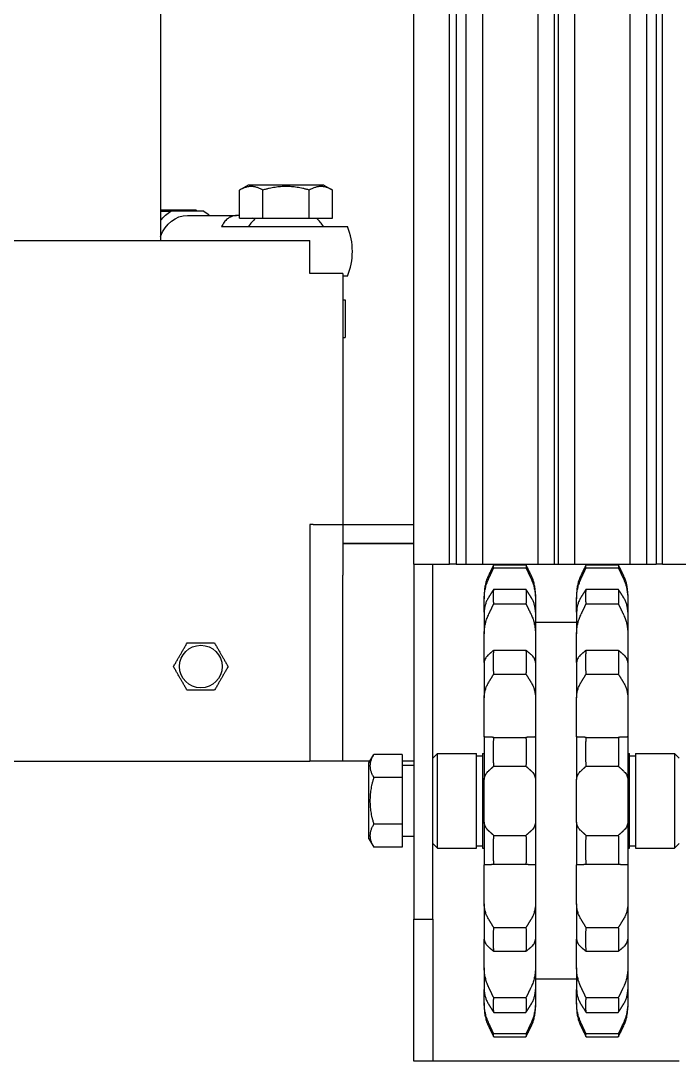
# Model space of a CAD drawing. Header units: millimetres. Extents: x -383313 to -161684, y -117025 to 99224.
# Drawn here: x -348702.1 to -348563.1, y -11273 to -11053.2 of the extents above; entities that cross this region are included whole.
import ezdxf

# ---------------------------------------------------------------- set-up
doc = ezdxf.new("R2010")
doc.units = ezdxf.units.MM
doc.header["$MEASUREMENT"] = 0
doc.layers.add('PV-55E8', color=7, linetype='Continuous')

# ---------------------------------------------------------------- blocks, each defined once
blk = doc.blocks.new('*U123')
at = {"layer": 'PV-55E8', "color": 3}
for p, q in [((-1264.5, -531.73), (-1264.5, 458.27)), ((-1257, -531.73), (-1257, 458.27)), ((-1255.55, 458.27), (-1255.55, -531.73)), ((-1253.54, 458.27), (-1253.54, -531.73)), ((-1250.04, 458.27), (-1250.04, -531.73)), ((-1238.36, 458.27), (-1238.36, -531.73)), ((-1234.86, 458.27), (-1234.86, -531.73)), ((-1234.08, 458.27), (-1234.08, -531.73)), ((-1230.58, 458.27), (-1230.58, -531.73)), ((-1218.9, 458.27), (-1218.9, -531.73)), ((-1215.4, 458.27), (-1215.4, -531.73)), ((-1213.39, 458.27), (-1213.39, -531.73)), ((-1212, -531.73), (-1212, 458.27)), ((-1318, 413.62), (-1318, -463.38)), ((-1299.5, -451.68), (-1301.31, -452.73)), ((-1283.5, -451.68), (-1299.5, -451.68)), ((-1283.5, -451.68), (-1281.69, -452.73)), ((-1301.31, -458.68), (-1301.31, -452.73)), ((-1296.41, -458.68), (-1296.41, -452.73)), ((-1286.59, -458.68), (-1286.59, -452.73)), ((-1281.69, -458.68), (-1281.69, -452.73)), ((-1318, -457.18), (-1315.82, -457.18)), ((-1308.86, -457.18), (-1315.82, -457.18)), ((-1312.34, -458.08), (-1301.93, -458.08)), ((-1301.31, -458.68), (-1296.41, -458.68)), ((-1296.41, -458.68), (-1286.59, -458.68)), ((-1286.59, -458.68), (-1281.69, -458.68)), ((-1304.44, -460.43), (-1278.52, -460.43)), ((-1477.5, -463.38), (-1286.5, -463.38)), ((-1286.5, -469.68), (-1286.5, -463.38)), ((-1286.5, -470.38), (-1286.5, -469.68)), ((-1285.8, -470.38), (-1286.5, -470.38)), ((-1279.5, -470.38), (-1285.8, -470.38)), ((-1279.5, -470.38), (-1279.5, -523.38)), ((-1278.52, -470.93), (-1279.5, -470.93)), ((-1279.5, -475.88), (-1279, -475.88)), ((-1279, -475.88), (-1279, -483.88)), ((-1279.5, -483.88), (-1279, -483.88)), ((-1286.5, -523.38), (-1286.5, -573.38)), ((-1285.8, -523.38), (-1286.5, -523.38)), ((-1285.8, -523.38), (-1279.5, -523.38)), ((-1279.5, -523.38), (-1264.5, -523.38)), ((-1279.5, -523.38), (-1279.5, -534.08)), ((-1264.5, -527.38), (-1279.5, -527.38)), ((-1279.5, -527.38), (-1264.5, -527.38)), ((-1264.5, -531.73), (-1257, -531.73)), ((-1264.5, -531.73), (-1264.5, -606.73)), ((-1260.5, -606.73), (-1260.5, -531.73)), ((-1255.55, -531.73), (-1257, -531.73)), ((-1255.55, -531.73), (-1253.54, -531.73)), ((-1253.54, -531.73), (-1250.04, -531.73)), ((-1250.04, -531.73), (-1238.36, -531.73)), ((-1238.36, -531.73), (-1234.86, -531.73)), ((-1234.86, -531.73), (-1234.08, -531.73)), ((-1234.08, -531.73), (-1230.58, -531.73)), ((-1230.58, -531.73), (-1218.9, -531.73)), ((-1218.9, -531.73), (-1215.4, -531.73)), ((-1215.4, -531.73), (-1213.39, -531.73)), ((-1212, -531.73), (-1213.39, -531.73)), ((-1212, -531.73), (-1204.5, -531.73)), ((-1247.65, -531.88), (-1240.85, -531.88)), ((-1247.65, -532.53), (-1240.85, -532.53)), ((-1228.15, -531.88), (-1221.35, -531.88)), ((-1228.15, -532.53), (-1221.35, -532.53)), ((-1279.5, -573.38), (-1279.5, -534.08)), ((-1249.65, -538.12), (-1249.65, -539.08)), ((-1247.65, -537.04), (-1240.85, -537.04)), ((-1238.85, -538.12), (-1238.85, -539.08)), ((-1230.15, -538.12), (-1230.15, -539.08)), ((-1228.15, -537.04), (-1221.35, -537.04)), ((-1219.35, -538.12), (-1219.35, -539.08)), ((-1249.65, -541), (-1249.65, -539.08)), ((-1247.65, -540.15), (-1240.85, -540.15)), ((-1238.85, -539.08), (-1238.85, -541)), ((-1230.15, -541), (-1230.15, -539.08)), ((-1228.15, -540.15), (-1221.35, -540.15)), ((-1219.35, -539.08), (-1219.35, -541)), ((-1249.65, -541.87), (-1249.65, -541)), ((-1249.65, -541.87), (-1249.65, -546.47)), ((-1238.85, -541), (-1238.85, -541.87)), ((-1238.85, -541.87), (-1238.85, -546.47)), ((-1230.15, -541.87), (-1230.15, -541)), ((-1230.15, -541.87), (-1230.15, -546.47)), ((-1219.35, -541), (-1219.35, -541.87)), ((-1219.35, -541.87), (-1219.35, -546.47)), ((-1230.15, -544.09), (-1238.85, -544.09)), ((-1249.65, -548.32), (-1249.65, -546.47)), ((-1238.85, -546.47), (-1238.85, -548.32)), ((-1230.15, -548.32), (-1230.15, -546.47)), ((-1219.35, -546.47), (-1219.35, -548.32)), ((-1249.65, -552.52), (-1249.65, -548.32)), ((-1238.85, -548.32), (-1238.85, -552.52)), ((-1230.15, -552.52), (-1230.15, -548.32)), ((-1219.35, -548.32), (-1219.35, -552.52)), ((-1247.65, -549.94), (-1240.85, -549.94)), ((-1228.15, -549.94), (-1221.35, -549.94)), ((-1249.65, -552.52), (-1249.65, -559.95)), ((-1238.85, -552.52), (-1238.85, -559.95)), ((-1230.15, -552.52), (-1230.15, -559.95)), ((-1219.35, -552.52), (-1219.35, -559.95)), ((-1247.65, -554.97), (-1240.85, -554.97)), ((-1228.15, -554.97), (-1221.35, -554.97)), ((-1249.65, -561.42), (-1249.65, -559.95)), ((-1238.85, -559.95), (-1238.85, -561.42)), ((-1230.15, -561.42), (-1230.15, -559.95)), ((-1219.35, -559.95), (-1219.35, -561.42)), ((-1249.65, -568.18), (-1249.65, -561.42)), ((-1238.85, -561.42), (-1238.85, -568.18)), ((-1230.15, -568.18), (-1230.15, -561.42)), ((-1219.35, -561.42), (-1219.35, -568.18)), ((-1249.65, -568.22), (-1249.65, -568.18)), ((-1249.65, -568.22), (-1249.65, -577.21)), ((-1247.65, -568.33), (-1240.85, -568.33)), ((-1238.85, -568.18), (-1238.85, -568.22)), ((-1238.85, -568.22), (-1238.85, -577.21)), ((-1230.15, -568.22), (-1230.15, -568.18)), ((-1230.15, -568.22), (-1230.15, -577.21)), ((-1228.15, -568.33), (-1221.35, -568.33)), ((-1219.35, -568.18), (-1219.35, -568.22)), ((-1219.35, -568.22), (-1219.35, -577.21)), ((-1477.5, -573.38), (-1286.5, -573.38)), ((-1279.5, -573.38), (-1286.5, -573.38)), ((-1273.8, -573.38), (-1279.5, -573.38)), ((-1274, -573.73), (-1272.95, -571.92)), ((-1267, -571.92), (-1272.95, -571.92)), ((-1267, -571.92), (-1267, -576.82)), ((-1264.5, -573.38), (-1267, -573.38)), ((-1260.5, -572.73), (-1259.5, -571.73)), ((-1259.5, -591.73), (-1259.5, -571.73)), ((-1259.5, -571.73), (-1251.3, -571.73)), ((-1251.3, -591.73), (-1251.3, -571.73)), ((-1251.3, -572.23), (-1250, -572.23)), ((-1250, -571.73), (-1250, -591.73)), ((-1250, -571.73), (-1249.65, -571.73)), ((-1219.35, -571.73), (-1219, -571.73)), ((-1219, -591.73), (-1219, -571.73)), ((-1219, -572.23), (-1217.7, -572.23)), ((-1217.7, -571.73), (-1217.7, -591.73)), ((-1217.7, -571.73), (-1209.5, -571.73)), ((-1209.5, -571.73), (-1209.5, -591.73)), ((-1208.5, -572.73), (-1209.5, -571.73)), ((-1274, -589.73), (-1274, -573.73)), ((-1267, -574.23), (-1264.5, -574.23)), ((-1247.65, -574.42), (-1240.85, -574.42)), ((-1228.15, -574.42), (-1221.35, -574.42)), ((-1267, -576.82), (-1272.95, -576.82)), ((-1267, -576.82), (-1267, -586.64)), ((-1249.65, -578.03), (-1249.65, -577.21)), ((-1238.85, -577.21), (-1238.85, -578.03)), ((-1230.15, -578.03), (-1230.15, -577.21)), ((-1219.35, -577.21), (-1219.35, -578.03)), ((-1249.65, -585.43), (-1249.65, -578.03)), ((-1238.85, -578.03), (-1238.85, -585.43)), ((-1230.15, -585.43), (-1230.15, -578.03)), ((-1219.35, -578.03), (-1219.35, -585.43)), ((-1267, -586.64), (-1272.95, -586.64)), ((-1267, -586.64), (-1267, -591.55)), ((-1249.65, -586.25), (-1249.65, -585.43)), ((-1249.65, -586.25), (-1249.65, -595.24)), ((-1238.85, -585.43), (-1238.85, -586.25)), ((-1238.85, -586.25), (-1238.85, -595.24)), ((-1230.15, -586.25), (-1230.15, -585.43)), ((-1230.15, -586.25), (-1230.15, -595.24)), ((-1219.35, -585.43), (-1219.35, -586.25)), ((-1219.35, -586.25), (-1219.35, -595.24)), ((-1274, -589.73), (-1272.95, -591.55)), ((-1267, -589.23), (-1264.5, -589.23)), ((-1260.5, -590.73), (-1259.5, -591.73)), ((-1247.65, -589.04), (-1240.85, -589.04)), ((-1228.15, -589.04), (-1221.35, -589.04)), ((-1208.5, -590.73), (-1209.5, -591.73)), ((-1267, -591.55), (-1272.95, -591.55)), ((-1259.5, -591.73), (-1251.3, -591.73)), ((-1251.3, -591.23), (-1250, -591.23)), ((-1250, -591.73), (-1249.65, -591.73)), ((-1219.35, -591.73), (-1219, -591.73)), ((-1219, -591.23), (-1217.7, -591.23)), ((-1217.7, -591.73), (-1209.5, -591.73)), ((-1249.65, -595.28), (-1249.65, -595.24)), ((-1249.65, -602.04), (-1249.65, -595.28)), ((-1247.65, -595.13), (-1240.85, -595.13)), ((-1238.85, -595.24), (-1238.85, -595.28)), ((-1238.85, -595.28), (-1238.85, -602.04)), ((-1230.15, -595.28), (-1230.15, -595.24)), ((-1230.15, -602.04), (-1230.15, -595.28)), ((-1228.15, -595.13), (-1221.35, -595.13)), ((-1219.35, -595.24), (-1219.35, -595.28)), ((-1219.35, -595.28), (-1219.35, -602.04)), ((-1249.65, -603.51), (-1249.65, -602.04)), ((-1238.85, -602.04), (-1238.85, -603.51)), ((-1230.15, -603.51), (-1230.15, -602.04)), ((-1219.35, -602.04), (-1219.35, -603.51)), ((-1249.65, -603.51), (-1249.65, -610.94)), ((-1238.85, -603.51), (-1238.85, -610.94)), ((-1230.15, -603.51), (-1230.15, -610.94)), ((-1219.35, -603.51), (-1219.35, -610.94)), ((-1264.5, -636.73), (-1264.5, -606.73)), ((-1264.5, -606.73), (-1260.5, -606.73)), ((-1260.5, -606.73), (-1260.5, -636.73)), ((-1247.65, -608.49), (-1240.85, -608.49)), ((-1228.15, -608.49), (-1221.35, -608.49)), ((-1249.65, -615.14), (-1249.65, -610.94)), ((-1238.85, -610.94), (-1238.85, -615.14)), ((-1230.15, -615.14), (-1230.15, -610.94)), ((-1219.35, -610.94), (-1219.35, -615.14)), ((-1249.65, -616.99), (-1249.65, -615.14)), ((-1247.65, -613.52), (-1240.85, -613.52)), ((-1238.85, -615.14), (-1238.85, -616.99)), ((-1230.15, -616.99), (-1230.15, -615.14)), ((-1228.15, -613.52), (-1221.35, -613.52)), ((-1219.35, -615.14), (-1219.35, -616.99)), ((-1249.65, -616.99), (-1249.65, -621.59)), ((-1238.85, -616.99), (-1238.85, -621.59)), ((-1230.15, -616.99), (-1230.15, -621.59)), ((-1219.35, -616.99), (-1219.35, -621.59)), ((-1230.15, -619.38), (-1238.85, -619.38)), ((-1249.65, -622.46), (-1249.65, -621.59)), ((-1238.85, -621.59), (-1238.85, -622.46)), ((-1230.15, -622.46), (-1230.15, -621.59)), ((-1219.35, -621.59), (-1219.35, -622.46)), ((-1249.65, -624.38), (-1249.65, -622.46)), ((-1247.65, -623.31), (-1240.85, -623.31)), ((-1238.85, -622.46), (-1238.85, -624.38)), ((-1230.15, -624.38), (-1230.15, -622.46)), ((-1228.15, -623.31), (-1221.35, -623.31)), ((-1219.35, -622.46), (-1219.35, -624.38)), ((-1249.65, -624.38), (-1249.65, -625.34)), ((-1238.85, -624.38), (-1238.85, -625.34)), ((-1230.15, -624.38), (-1230.15, -625.34)), ((-1219.35, -624.38), (-1219.35, -625.34)), ((-1247.65, -626.42), (-1240.85, -626.42)), ((-1228.15, -626.42), (-1221.35, -626.42)), ((-1240.85, -630.94), (-1247.65, -630.94)), ((-1247.65, -631.59), (-1240.85, -631.59)), ((-1221.35, -630.94), (-1228.15, -630.94)), ((-1228.15, -631.59), (-1221.35, -631.59)), ((-1260.5, -636.73), (-1264.5, -636.73)), ((-1256.5, -636.73), (-1260.5, -636.73)), ((-1212.5, -636.73), (-1256.5, -636.73)), ((-1208.5, -636.73), (-1212.5, -636.73))]:
    blk.add_line(p, q, dxfattribs=at)
blk.add_circle((-1309.5, -553.38), 4.5, dxfattribs=at)
for centre, radius, start, end in [((-1291.5, -465.68), 9.5, 132.5369, 146.4523), ((-1291.5, -465.68), 9.5, 33.5477, 47.4631), ((-1291.5, -465.68), 14, 337.9757, 22.0243), ((-1240.15, -538.12), 9.5, 179.3599, 180), ((-1248.35, -538.12), 9.5, 360, 0.6401), ((-1220.65, -538.12), 9.5, 179.3599, 180), ((-1228.85, -538.12), 9.5, 360, 0.6401), ((-1240.15, -625.34), 9.5, 180, 180.6401), ((-1248.35, -625.34), 9.5, 359.3599, 0), ((-1220.65, -625.34), 9.5, 180, 180.6401), ((-1228.85, -625.34), 9.5, 359.3599, 0)]:
    blk.add_arc(centre, radius, start, end, dxfattribs=at)
at = {"layer": 'PV-55E8', "color": 3, "extrusion": (0, 0, -1)}
for major_axis, start_param, end_param in [((0, 9.5), -0.814426, -0.462955), ((0, 7.6), -1.141274, 0), ((0, -9.5), -2.678638, -2.498092)]:
    blk.add_ellipse((-1312.34, -465.68), major_axis=major_axis, ratio=0.819152, start_param=start_param, end_param=end_param, dxfattribs=at)
at = {"layer": 'PV-55E8', "color": 3}
for points, weights in [([(-1296.41, -452.73), (-1298.86, -451.31), (-1301.31, -452.73)], [1.22364575665, 1.41294441399, 1.22364575665]), ([(-1286.59, -452.73), (-1291.5, -451.31), (-1296.41, -452.73)], [1.22364575665, 1.41294441399, 1.22364575665]), ([(-1281.69, -452.73), (-1284.14, -451.31), (-1286.59, -452.73)], [1.22364575665, 1.41294441399, 1.22364575665]), ([(-1247.65, -531.88), (-1248.18, -532.94), (-1248.68, -533.96)], [1, 1.00025461957, 1]), ([(-1248.68, -534.71), (-1248.18, -533.64), (-1247.65, -532.53)], [1, 1.00025461958, 1]), ([(-1247.65, -532.53), (-1247.74, -532.2), (-1247.65, -531.88)], [1, 1.00194841845, 1]), ([(-1240.85, -531.88), (-1240.76, -532.2), (-1240.85, -532.53)], [1, 1.00194841845, 1]), ([(-1239.82, -533.96), (-1240.32, -532.94), (-1240.85, -531.88)], [1, 1.00025461955, 1]), ([(-1240.85, -532.53), (-1240.32, -533.64), (-1239.82, -534.71)], [1, 1.00025461953, 1]), ([(-1228.15, -531.88), (-1228.68, -532.94), (-1229.18, -533.96)], [1, 1.00025461957, 1]), ([(-1229.18, -534.71), (-1228.68, -533.64), (-1228.15, -532.53)], [1, 1.00025461957, 1]), ([(-1228.15, -532.53), (-1228.24, -532.2), (-1228.15, -531.88)], [1, 1.00194841845, 1]), ([(-1221.35, -531.88), (-1221.26, -532.2), (-1221.35, -532.53)], [1, 1.00194841845, 1]), ([(-1220.32, -533.96), (-1220.82, -532.94), (-1221.35, -531.88)], [1, 1.00025461957, 1]), ([(-1221.35, -532.53), (-1220.82, -533.64), (-1220.32, -534.71)], [1, 1.00025461957, 1]), ([(-1247.65, -537.04), (-1248.18, -537.87), (-1248.68, -538.66)], [1, 1.00025461955, 1]), ([(-1247.65, -540.15), (-1247.74, -538.6), (-1247.65, -537.04)], [1, 1.00194841845, 1]), ([(-1239.82, -538.66), (-1240.32, -537.87), (-1240.85, -537.04)], [1, 1.00025461957, 1]), ([(-1240.85, -537.04), (-1240.76, -538.6), (-1240.85, -540.15)], [1, 1.00194841845, 1]), ([(-1228.15, -537.04), (-1228.68, -537.87), (-1229.18, -538.66)], [1, 1.00025461956, 1]), ([(-1228.15, -540.15), (-1228.24, -538.6), (-1228.15, -537.04)], [1, 1.00194841845, 1]), ([(-1221.35, -537.04), (-1221.26, -538.6), (-1221.35, -540.15)], [1, 1.00194841845, 1]), ([(-1220.32, -538.66), (-1220.82, -537.87), (-1221.35, -537.04)], [1, 1.00025461954, 1]), ([(-1248.68, -542.26), (-1248.18, -541.23), (-1247.65, -540.15)], [1, 1.00025461956, 1]), ([(-1240.85, -540.15), (-1240.32, -541.23), (-1239.82, -542.26)], [1, 1.00025461954, 1]), ([(-1229.18, -542.26), (-1228.68, -541.23), (-1228.15, -540.15)], [1, 1.00025461957, 1]), ([(-1221.35, -540.15), (-1220.82, -541.23), (-1220.32, -542.26)], [1, 1.00025461957, 1]), ([(-1315.27, -553.38), (-1313.83, -550.88), (-1312.39, -548.38)], [1.38309954712, 1.59706579169, 1.38309954712]), ([(-1312.39, -548.38), (-1309.5, -548.38), (-1306.61, -548.38)], [1.38309954712, 1.59706579169, 1.38309954712]), ([(-1306.61, -548.38), (-1305.17, -550.88), (-1303.73, -553.38)], [1.38309954712, 1.59706579169, 1.38309954712]), ([(-1247.65, -549.94), (-1248.18, -550.38), (-1248.68, -550.8)], [1, 1.00025461955, 1]), ([(-1247.65, -554.97), (-1247.74, -552.46), (-1247.65, -549.94)], [1, 1.00194841845, 1]), ([(-1239.82, -550.8), (-1240.32, -550.38), (-1240.85, -549.94)], [1, 1.00025461956, 1]), ([(-1240.85, -549.94), (-1240.76, -552.46), (-1240.85, -554.97)], [1, 1.00194841845, 1]), ([(-1228.15, -549.94), (-1228.68, -550.38), (-1229.18, -550.8)], [1, 1.00025461955, 1]), ([(-1228.15, -554.97), (-1228.24, -552.46), (-1228.15, -549.94)], [1, 1.00194841845, 1]), ([(-1221.35, -549.94), (-1221.26, -552.46), (-1221.35, -554.97)], [1, 1.00194841845, 1]), ([(-1220.32, -550.8), (-1220.82, -550.38), (-1221.35, -549.94)], [1, 1.00025461956, 1]), ([(-1312.39, -558.38), (-1313.83, -555.88), (-1315.27, -553.38)], [1.38309954712, 1.59706579169, 1.38309954712]), ([(-1303.73, -553.38), (-1305.17, -555.88), (-1306.61, -558.38)], [1.38309954712, 1.59706579169, 1.38309954712]), ([(-1248.68, -556.64), (-1248.18, -555.82), (-1247.65, -554.97)], [1, 1.00025461956, 1]), ([(-1240.85, -554.97), (-1240.32, -555.82), (-1239.82, -556.64)], [1, 1.00025461956, 1]), ([(-1229.18, -556.64), (-1228.68, -555.82), (-1228.15, -554.97)], [1, 1.00025461957, 1]), ([(-1221.35, -554.97), (-1220.82, -555.82), (-1220.32, -556.64)], [1, 1.00025461958, 1]), ([(-1306.61, -558.38), (-1309.5, -558.38), (-1312.39, -558.38)], [1.38309954712, 1.59706579169, 1.38309954712]), ([(-1247.65, -568.33), (-1248.18, -568.31), (-1248.68, -568.29)], [1, 1.00025461957, 1]), ([(-1247.65, -574.42), (-1247.74, -571.38), (-1247.65, -568.33)], [1, 1.00194841845, 1]), ([(-1239.82, -568.29), (-1240.32, -568.31), (-1240.85, -568.33)], [1, 1.00025461956, 1]), ([(-1240.85, -568.33), (-1240.76, -571.38), (-1240.85, -574.42)], [1, 1.00194841845, 1]), ([(-1228.15, -568.33), (-1228.68, -568.31), (-1229.18, -568.29)], [1, 1.00025461957, 1]), ([(-1228.15, -574.42), (-1228.24, -571.38), (-1228.15, -568.33)], [1, 1.00194841845, 1]), ([(-1220.32, -568.29), (-1220.82, -568.31), (-1221.35, -568.33)], [1, 1.00025461956, 1]), ([(-1221.35, -568.33), (-1221.26, -571.38), (-1221.35, -574.42)], [1, 1.00194841845, 1]), ([(-1272.95, -576.82), (-1274.37, -574.37), (-1272.95, -571.92)], [1.22364575665, 1.41294441399, 1.22364575665]), ([(-1248.68, -575.35), (-1248.18, -574.89), (-1247.65, -574.42)], [1, 1.00025461957, 1]), ([(-1240.85, -574.42), (-1240.32, -574.89), (-1239.82, -575.35)], [1, 1.00025461958, 1]), ([(-1229.18, -575.35), (-1228.68, -574.89), (-1228.15, -574.42)], [1, 1.00025461957, 1]), ([(-1221.35, -574.42), (-1220.82, -574.89), (-1220.32, -575.35)], [1, 1.00025461956, 1]), ([(-1272.95, -586.64), (-1274.37, -581.73), (-1272.95, -576.82)], [1.22364575665, 1.41294441399, 1.22364575665]), ([(-1272.95, -591.55), (-1274.37, -589.09), (-1272.95, -586.64)], [1.22364575665, 1.41294441399, 1.22364575665]), ([(-1247.65, -589.04), (-1248.18, -588.57), (-1248.68, -588.11)], [1, 1.00025461955, 1]), ([(-1239.82, -588.11), (-1240.32, -588.57), (-1240.85, -589.04)], [1, 1.00025461956, 1]), ([(-1228.15, -589.04), (-1228.68, -588.57), (-1229.18, -588.11)], [1, 1.00025461958, 1]), ([(-1220.32, -588.11), (-1220.82, -588.57), (-1221.35, -589.04)], [1, 1.00025461957, 1]), ([(-1247.65, -595.13), (-1247.74, -592.08), (-1247.65, -589.04)], [1, 1.00194841845, 1]), ([(-1240.85, -589.04), (-1240.76, -592.08), (-1240.85, -595.13)], [1, 1.00194841845, 1]), ([(-1228.15, -595.13), (-1228.24, -592.08), (-1228.15, -589.04)], [1, 1.00194841845, 1]), ([(-1221.35, -589.04), (-1221.26, -592.08), (-1221.35, -595.13)], [1, 1.00194841845, 1]), ([(-1248.68, -595.17), (-1248.18, -595.15), (-1247.65, -595.13)], [1, 1.00025461956, 1]), ([(-1240.85, -595.13), (-1240.32, -595.15), (-1239.82, -595.17)], [1, 1.00025461955, 1]), ([(-1229.18, -595.17), (-1228.68, -595.15), (-1228.15, -595.13)], [1, 1.00025461954, 1]), ([(-1221.35, -595.13), (-1220.82, -595.15), (-1220.32, -595.17)], [1, 1.00025461953, 1]), ([(-1247.65, -608.49), (-1248.18, -607.64), (-1248.68, -606.82)], [1, 1.00025461956, 1]), ([(-1247.65, -613.52), (-1247.74, -611), (-1247.65, -608.49)], [1, 1.00194841845, 1]), ([(-1239.82, -606.82), (-1240.32, -607.64), (-1240.85, -608.49)], [1, 1.00025461957, 1]), ([(-1240.85, -608.49), (-1240.76, -611), (-1240.85, -613.52)], [1, 1.00194841845, 1]), ([(-1228.15, -608.49), (-1228.68, -607.64), (-1229.18, -606.82)], [1, 1.00025461956, 1]), ([(-1228.15, -613.52), (-1228.24, -611), (-1228.15, -608.49)], [1, 1.00194841845, 1]), ([(-1220.32, -606.82), (-1220.82, -607.64), (-1221.35, -608.49)], [1, 1.00025461956, 1]), ([(-1221.35, -608.49), (-1221.26, -611), (-1221.35, -613.52)], [1, 1.00194841845, 1]), ([(-1248.68, -612.66), (-1248.18, -613.08), (-1247.65, -613.52)], [1, 1.00025461955, 1]), ([(-1240.85, -613.52), (-1240.32, -613.08), (-1239.82, -612.66)], [1, 1.00025461956, 1]), ([(-1229.18, -612.66), (-1228.68, -613.08), (-1228.15, -613.52)], [1, 1.00025461956, 1]), ([(-1221.35, -613.52), (-1220.82, -613.08), (-1220.32, -612.66)], [1, 1.00025461955, 1]), ([(-1247.65, -623.31), (-1248.18, -622.23), (-1248.68, -621.2)], [1, 1.00025461954, 1]), ([(-1239.82, -621.2), (-1240.32, -622.23), (-1240.85, -623.31)], [1, 1.00025461956, 1]), ([(-1228.15, -623.31), (-1228.68, -622.23), (-1229.18, -621.2)], [1, 1.00025461954, 1]), ([(-1220.32, -621.2), (-1220.82, -622.23), (-1221.35, -623.31)], [1, 1.00025461957, 1]), ([(-1247.65, -626.42), (-1247.74, -624.86), (-1247.65, -623.31)], [1, 1.00194841845, 1]), ([(-1240.85, -623.31), (-1240.76, -624.86), (-1240.85, -626.42)], [1, 1.00194841845, 1]), ([(-1228.15, -626.42), (-1228.24, -624.86), (-1228.15, -623.31)], [1, 1.00194841845, 1]), ([(-1221.35, -623.31), (-1221.26, -624.86), (-1221.35, -626.42)], [1, 1.00194841845, 1]), ([(-1248.68, -624.8), (-1248.18, -625.59), (-1247.65, -626.42)], [1, 1.00025461956, 1]), ([(-1240.85, -626.42), (-1240.32, -625.59), (-1239.82, -624.8)], [1, 1.00025461955, 1]), ([(-1229.18, -624.8), (-1228.68, -625.59), (-1228.15, -626.42)], [1, 1.00025461957, 1]), ([(-1221.35, -626.42), (-1220.82, -625.59), (-1220.32, -624.8)], [1, 1.00025461955, 1]), ([(-1247.65, -630.94), (-1248.18, -629.82), (-1248.68, -628.75)], [1, 1.00025461956, 1]), ([(-1248.68, -629.5), (-1248.18, -630.52), (-1247.65, -631.59)], [1, 1.00025461954, 1]), ([(-1239.82, -628.75), (-1240.32, -629.82), (-1240.85, -630.94)], [1, 1.00025461957, 1]), ([(-1240.85, -631.59), (-1240.32, -630.52), (-1239.82, -629.5)], [1, 1.00025461957, 1]), ([(-1228.15, -630.94), (-1228.68, -629.82), (-1229.18, -628.75)], [1, 1.00025461955, 1]), ([(-1229.18, -629.5), (-1228.68, -630.52), (-1228.15, -631.59)], [1, 1.00025461956, 1]), ([(-1220.32, -628.75), (-1220.82, -629.82), (-1221.35, -630.94)], [1, 1.00025461956, 1]), ([(-1221.35, -631.59), (-1220.82, -630.52), (-1220.32, -629.5)], [1, 1.00025461955, 1]), ([(-1247.65, -631.59), (-1247.74, -631.26), (-1247.65, -630.94)], [1, 1.00194841845, 1]), ([(-1240.85, -630.94), (-1240.76, -631.26), (-1240.85, -631.59)], [1, 1.00194841845, 1]), ([(-1228.15, -631.59), (-1228.24, -631.26), (-1228.15, -630.94)], [1, 1.00194841845, 1]), ([(-1221.35, -630.94), (-1221.26, -631.26), (-1221.35, -631.59)], [1, 1.00194841845, 1])]:
    blk.add_rational_spline(points, weights, degree=2, dxfattribs=at)
for points, knots in [([(-1318, -456.88), (-1317.44, -456.88), (-1316.88, -456.88), (-1315.63, -456.88), (-1314.94, -456.88), (-1312.93, -456.88), (-1311.67, -456.88), (-1310.46, -456.88)], [0.008804462, 0.008804462, 0.008804462, 0.008804462, 0.010711194, 0.010711194, 0.013181046, 0.013181046, 0.01812075, 0.01812075, 0.01812075, 0.01812075]), ([(-1301.31, -458.06), (-1301.36, -458.06), (-1301.4, -458.06), (-1301.69, -458.06), (-1301.93, -458.07), (-1302.38, -458.14), (-1302.59, -458.18), (-1302.99, -458.31), (-1303.18, -458.39), (-1303.53, -458.56), (-1303.69, -458.67), (-1304.13, -459), (-1304.38, -459.25), (-1304.8, -459.81), (-1304.97, -460.11), (-1305.12, -460.43)], [0.006940944, 0.006940944, 0.006940944, 0.006940944, 0.007099514, 0.007099514, 0.007986907, 0.007986907, 0.008874299, 0.008874299, 0.009761691, 0.009761691, 0.010649084, 0.010649084, 0.012423868, 0.012423868, 0.014198653, 0.014198653, 0.014198653, 0.014198653]), ([(-1298.1, -458.84), (-1298.14, -458.83), (-1298.19, -458.81), (-1298.33, -458.75), (-1298.42, -458.71), (-1298.52, -458.68)], [0.0034050674, 0.0034050674, 0.0034050674, 0.0034050674, 0.0035499449, 0.0035499449, 0.0038595357, 0.0038595357, 0.0038595357, 0.0038595357]), ([(-1305.12, -460.43), (-1305.05, -460.43), (-1305, -460.43), (-1304.93, -460.43), (-1304.91, -460.43), (-1304.9, -460.43)], [0.063788325, 0.063788325, 0.063788325, 0.063788325, 0.064729444, 0.064729444, 0.065670563, 0.065670563, 0.065670563, 0.065670563]), ([(-1304.9, -460.43), (-1304.87, -460.43), (-1304.8, -460.43), (-1304.64, -460.43), (-1304.54, -460.43), (-1304.44, -460.43)], [0.045413467, 0.045413467, 0.045413467, 0.045413467, 0.049378614, 0.049378614, 0.053343762, 0.053343762, 0.053343762, 0.053343762]), ([(-1248.68, -533.96), (-1248.76, -534.12), (-1248.83, -534.27), (-1249.02, -534.7), (-1249.13, -535), (-1249.32, -535.61), (-1249.4, -535.92), (-1249.53, -536.56), (-1249.57, -536.88), (-1249.63, -537.47), (-1249.65, -537.75), (-1249.65, -538.01)], [10.115097, 10.115097, 10.115097, 10.115097, 10.644502, 10.644502, 11.586026, 11.586026, 12.527551, 12.527551, 13.469075, 13.469075, 14.298941, 14.298941, 14.298941, 14.298941]), ([(-1238.85, -538.01), (-1238.85, -537.75), (-1238.87, -537.47), (-1238.93, -536.88), (-1238.97, -536.56), (-1239.1, -535.92), (-1239.18, -535.61), (-1239.37, -535), (-1239.48, -534.7), (-1239.67, -534.27), (-1239.74, -534.12), (-1239.82, -533.96)], [43.697229, 43.697229, 43.697229, 43.697229, 44.527095, 44.527095, 45.468619, 45.468619, 46.410144, 46.410144, 47.351668, 47.351668, 47.881074, 47.881074, 47.881074, 47.881074]), ([(-1229.18, -533.96), (-1229.26, -534.12), (-1229.33, -534.27), (-1229.52, -534.7), (-1229.63, -535), (-1229.82, -535.61), (-1229.9, -535.92), (-1230.03, -536.56), (-1230.07, -536.88), (-1230.13, -537.47), (-1230.15, -537.75), (-1230.15, -538.01)], [10.115097, 10.115097, 10.115097, 10.115097, 10.644502, 10.644502, 11.586026, 11.586026, 12.527551, 12.527551, 13.469075, 13.469075, 14.298941, 14.298941, 14.298941, 14.298941]), ([(-1219.35, -538.01), (-1219.35, -537.75), (-1219.37, -537.48), (-1219.42, -536.89), (-1219.47, -536.57), (-1219.6, -535.94), (-1219.68, -535.63), (-1219.86, -535.03), (-1219.97, -534.74), (-1220.16, -534.3), (-1220.23, -534.13), (-1220.32, -533.96)], [43.697221, 43.697221, 43.697221, 43.697221, 44.51633, 44.51633, 45.44709, 45.44709, 46.37785, 46.37785, 47.308609, 47.308609, 47.880995, 47.880995, 47.880995, 47.880995]), ([(-1249.65, -539.08), (-1249.65, -538.77), (-1249.64, -538.44), (-1249.57, -537.78), (-1249.53, -537.44), (-1249.4, -536.77), (-1249.32, -536.44), (-1249.13, -535.8), (-1249.02, -535.5), (-1248.83, -535.04), (-1248.76, -534.88), (-1248.68, -534.71)], [43.585605, 43.585605, 43.585605, 43.585605, 44.52713, 44.52713, 45.468654, 45.468654, 46.410179, 46.410179, 47.351703, 47.351703, 47.881108, 47.881108, 47.881108, 47.881108]), ([(-1239.82, -534.71), (-1239.74, -534.88), (-1239.67, -535.04), (-1239.48, -535.5), (-1239.37, -535.8), (-1239.18, -536.44), (-1239.1, -536.77), (-1238.97, -537.44), (-1238.93, -537.78), (-1238.86, -538.44), (-1238.85, -538.77), (-1238.85, -539.08)], [10.115097, 10.115097, 10.115097, 10.115097, 10.644502, 10.644502, 11.586026, 11.586026, 12.527551, 12.527551, 13.469075, 13.469075, 14.4106, 14.4106, 14.4106, 14.4106]), ([(-1230.15, -539.08), (-1230.15, -538.77), (-1230.14, -538.44), (-1230.07, -537.78), (-1230.03, -537.44), (-1229.9, -536.77), (-1229.82, -536.44), (-1229.63, -535.8), (-1229.52, -535.5), (-1229.33, -535.04), (-1229.26, -534.88), (-1229.18, -534.71)], [43.585571, 43.585571, 43.585571, 43.585571, 44.527095, 44.527095, 45.468619, 45.468619, 46.410144, 46.410144, 47.351668, 47.351668, 47.881074, 47.881074, 47.881074, 47.881074]), ([(-1220.32, -534.71), (-1220.23, -534.89), (-1220.16, -535.07), (-1219.97, -535.53), (-1219.86, -535.84), (-1219.68, -536.47), (-1219.6, -536.8), (-1219.47, -537.46), (-1219.42, -537.79), (-1219.36, -538.45), (-1219.35, -538.77), (-1219.35, -539.08)], [10.11521, 10.11521, 10.11521, 10.11521, 10.687596, 10.687596, 11.618355, 11.618355, 12.549115, 12.549115, 13.479875, 13.479875, 14.410634, 14.410634, 14.410634, 14.410634]), ([(-1248.68, -538.66), (-1248.76, -538.78), (-1248.83, -538.9), (-1249.02, -539.23), (-1249.13, -539.46), (-1249.32, -539.93), (-1249.4, -540.17), (-1249.53, -540.67), (-1249.57, -540.91), (-1249.64, -541.4), (-1249.65, -541.64), (-1249.65, -541.87)], [10.115097, 10.115097, 10.115097, 10.115097, 10.644502, 10.644502, 11.586026, 11.586026, 12.527551, 12.527551, 13.469075, 13.469075, 14.4106, 14.4106, 14.4106, 14.4106]), ([(-1238.85, -541.87), (-1238.85, -541.64), (-1238.86, -541.4), (-1238.93, -540.91), (-1238.97, -540.67), (-1239.1, -540.17), (-1239.18, -539.93), (-1239.37, -539.46), (-1239.48, -539.23), (-1239.67, -538.9), (-1239.74, -538.78), (-1239.82, -538.66)], [43.585571, 43.585571, 43.585571, 43.585571, 44.527095, 44.527095, 45.468619, 45.468619, 46.410144, 46.410144, 47.351668, 47.351668, 47.881074, 47.881074, 47.881074, 47.881074]), ([(-1229.18, -538.66), (-1229.26, -538.78), (-1229.33, -538.9), (-1229.52, -539.23), (-1229.63, -539.46), (-1229.82, -539.93), (-1229.9, -540.17), (-1230.03, -540.67), (-1230.07, -540.91), (-1230.14, -541.4), (-1230.15, -541.64), (-1230.15, -541.87)], [10.115097, 10.115097, 10.115097, 10.115097, 10.644502, 10.644502, 11.586026, 11.586026, 12.527551, 12.527551, 13.469075, 13.469075, 14.4106, 14.4106, 14.4106, 14.4106]), ([(-1219.35, -541.87), (-1219.35, -541.64), (-1219.36, -541.41), (-1219.42, -540.92), (-1219.47, -540.68), (-1219.6, -540.19), (-1219.68, -539.95), (-1219.86, -539.49), (-1219.97, -539.26), (-1220.16, -538.92), (-1220.23, -538.79), (-1220.32, -538.66)], [43.585571, 43.585571, 43.585571, 43.585571, 44.51633, 44.51633, 45.44709, 45.44709, 46.37785, 46.37785, 47.308609, 47.308609, 47.880995, 47.880995, 47.880995, 47.880995]), ([(-1249.65, -546.47), (-1249.65, -546.17), (-1249.64, -545.85), (-1249.57, -545.21), (-1249.53, -544.89), (-1249.4, -544.25), (-1249.32, -543.93), (-1249.13, -543.31), (-1249.02, -543.02), (-1248.83, -542.58), (-1248.76, -542.42), (-1248.68, -542.26)], [43.585605, 43.585605, 43.585605, 43.585605, 44.52713, 44.52713, 45.468654, 45.468654, 46.410179, 46.410179, 47.351703, 47.351703, 47.881108, 47.881108, 47.881108, 47.881108]), ([(-1239.82, -542.26), (-1239.74, -542.42), (-1239.67, -542.58), (-1239.48, -543.02), (-1239.37, -543.31), (-1239.18, -543.93), (-1239.1, -544.25), (-1238.97, -544.89), (-1238.93, -545.21), (-1238.86, -545.85), (-1238.85, -546.17), (-1238.85, -546.47)], [10.115097, 10.115097, 10.115097, 10.115097, 10.644502, 10.644502, 11.586026, 11.586026, 12.527551, 12.527551, 13.469075, 13.469075, 14.4106, 14.4106, 14.4106, 14.4106]), ([(-1230.15, -546.47), (-1230.15, -546.17), (-1230.14, -545.85), (-1230.07, -545.21), (-1230.03, -544.89), (-1229.9, -544.25), (-1229.82, -543.93), (-1229.63, -543.31), (-1229.52, -543.02), (-1229.33, -542.58), (-1229.26, -542.42), (-1229.18, -542.26)], [43.585571, 43.585571, 43.585571, 43.585571, 44.527095, 44.527095, 45.468619, 45.468619, 46.410144, 46.410144, 47.351668, 47.351668, 47.881074, 47.881074, 47.881074, 47.881074]), ([(-1220.32, -542.26), (-1220.23, -542.44), (-1220.16, -542.61), (-1219.97, -543.05), (-1219.86, -543.35), (-1219.68, -543.96), (-1219.6, -544.27), (-1219.47, -544.91), (-1219.42, -545.23), (-1219.36, -545.86), (-1219.35, -546.17), (-1219.35, -546.47)], [10.11521, 10.11521, 10.11521, 10.11521, 10.687596, 10.687596, 11.618355, 11.618355, 12.549115, 12.549115, 13.479875, 13.479875, 14.410634, 14.410634, 14.410634, 14.410634]), ([(-1248.68, -550.8), (-1248.76, -550.87), (-1248.83, -550.93), (-1249.02, -551.11), (-1249.13, -551.23), (-1249.32, -551.48), (-1249.4, -551.61), (-1249.53, -551.87), (-1249.57, -552.01), (-1249.64, -552.27), (-1249.65, -552.4), (-1249.65, -552.52)], [10.115097, 10.115097, 10.115097, 10.115097, 10.644502, 10.644502, 11.586026, 11.586026, 12.527551, 12.527551, 13.469075, 13.469075, 14.4106, 14.4106, 14.4106, 14.4106]), ([(-1238.85, -552.52), (-1238.85, -552.4), (-1238.86, -552.27), (-1238.93, -552.01), (-1238.97, -551.87), (-1239.1, -551.61), (-1239.18, -551.48), (-1239.37, -551.23), (-1239.48, -551.11), (-1239.67, -550.93), (-1239.74, -550.87), (-1239.82, -550.8)], [43.585571, 43.585571, 43.585571, 43.585571, 44.527095, 44.527095, 45.468619, 45.468619, 46.410144, 46.410144, 47.351668, 47.351668, 47.881074, 47.881074, 47.881074, 47.881074]), ([(-1229.18, -550.8), (-1229.26, -550.87), (-1229.33, -550.93), (-1229.52, -551.11), (-1229.63, -551.23), (-1229.82, -551.48), (-1229.9, -551.61), (-1230.03, -551.87), (-1230.07, -552.01), (-1230.14, -552.27), (-1230.15, -552.4), (-1230.15, -552.52)], [10.115097, 10.115097, 10.115097, 10.115097, 10.644502, 10.644502, 11.586026, 11.586026, 12.527551, 12.527551, 13.469075, 13.469075, 14.4106, 14.4106, 14.4106, 14.4106]), ([(-1219.35, -552.52), (-1219.35, -552.4), (-1219.36, -552.27), (-1219.42, -552.01), (-1219.47, -551.88), (-1219.6, -551.62), (-1219.68, -551.49), (-1219.86, -551.24), (-1219.97, -551.12), (-1220.16, -550.94), (-1220.23, -550.87), (-1220.32, -550.8)], [43.585571, 43.585571, 43.585571, 43.585571, 44.51633, 44.51633, 45.44709, 45.44709, 46.37785, 46.37785, 47.308609, 47.308609, 47.880995, 47.880995, 47.880995, 47.880995]), ([(-1249.65, -559.95), (-1249.65, -559.72), (-1249.64, -559.47), (-1249.57, -558.97), (-1249.53, -558.71), (-1249.4, -558.2), (-1249.32, -557.95), (-1249.13, -557.47), (-1249.02, -557.23), (-1248.83, -556.89), (-1248.76, -556.76), (-1248.68, -556.64)], [43.585605, 43.585605, 43.585605, 43.585605, 44.52713, 44.52713, 45.468654, 45.468654, 46.410179, 46.410179, 47.351703, 47.351703, 47.881108, 47.881108, 47.881108, 47.881108]), ([(-1239.82, -556.64), (-1239.74, -556.76), (-1239.67, -556.89), (-1239.48, -557.23), (-1239.37, -557.47), (-1239.18, -557.95), (-1239.1, -558.2), (-1238.97, -558.71), (-1238.93, -558.97), (-1238.86, -559.47), (-1238.85, -559.72), (-1238.85, -559.95)], [10.115097, 10.115097, 10.115097, 10.115097, 10.644502, 10.644502, 11.586026, 11.586026, 12.527551, 12.527551, 13.469075, 13.469075, 14.4106, 14.4106, 14.4106, 14.4106]), ([(-1230.15, -559.95), (-1230.15, -559.72), (-1230.14, -559.47), (-1230.07, -558.97), (-1230.03, -558.71), (-1229.9, -558.2), (-1229.82, -557.95), (-1229.63, -557.47), (-1229.52, -557.23), (-1229.33, -556.89), (-1229.26, -556.76), (-1229.18, -556.64)], [43.585571, 43.585571, 43.585571, 43.585571, 44.527095, 44.527095, 45.468619, 45.468619, 46.410144, 46.410144, 47.351668, 47.351668, 47.881074, 47.881074, 47.881074, 47.881074]), ([(-1220.32, -556.64), (-1220.23, -556.77), (-1220.16, -556.91), (-1219.97, -557.26), (-1219.86, -557.49), (-1219.68, -557.97), (-1219.6, -558.22), (-1219.47, -558.72), (-1219.42, -558.98), (-1219.36, -559.48), (-1219.35, -559.72), (-1219.35, -559.95)], [10.11521, 10.11521, 10.11521, 10.11521, 10.687596, 10.687596, 11.618355, 11.618355, 12.549115, 12.549115, 13.479875, 13.479875, 14.410634, 14.410634, 14.410634, 14.410634]), ([(-1248.68, -568.29), (-1248.76, -568.29), (-1248.83, -568.29), (-1249.02, -568.28), (-1249.13, -568.28), (-1249.32, -568.26), (-1249.4, -568.26), (-1249.53, -568.25), (-1249.57, -568.24), (-1249.64, -568.23), (-1249.65, -568.22), (-1249.65, -568.22)], [10.115097, 10.115097, 10.115097, 10.115097, 10.644502, 10.644502, 11.586026, 11.586026, 12.527551, 12.527551, 13.469075, 13.469075, 14.4106, 14.4106, 14.4106, 14.4106]), ([(-1238.85, -568.22), (-1238.85, -568.22), (-1238.86, -568.23), (-1238.93, -568.24), (-1238.97, -568.25), (-1239.1, -568.26), (-1239.18, -568.26), (-1239.37, -568.28), (-1239.48, -568.28), (-1239.67, -568.29), (-1239.74, -568.29), (-1239.82, -568.29)], [43.585571, 43.585571, 43.585571, 43.585571, 44.527095, 44.527095, 45.468619, 45.468619, 46.410144, 46.410144, 47.351668, 47.351668, 47.881074, 47.881074, 47.881074, 47.881074]), ([(-1229.18, -568.29), (-1229.26, -568.29), (-1229.33, -568.29), (-1229.52, -568.28), (-1229.63, -568.28), (-1229.82, -568.26), (-1229.9, -568.26), (-1230.03, -568.25), (-1230.07, -568.24), (-1230.14, -568.23), (-1230.15, -568.22), (-1230.15, -568.22)], [10.115097, 10.115097, 10.115097, 10.115097, 10.644502, 10.644502, 11.586026, 11.586026, 12.527551, 12.527551, 13.469075, 13.469075, 14.4106, 14.4106, 14.4106, 14.4106]), ([(-1219.35, -568.22), (-1219.35, -568.22), (-1219.36, -568.23), (-1219.42, -568.24), (-1219.47, -568.25), (-1219.6, -568.26), (-1219.68, -568.26), (-1219.86, -568.27), (-1219.97, -568.28), (-1220.16, -568.29), (-1220.23, -568.29), (-1220.32, -568.29)], [43.585571, 43.585571, 43.585571, 43.585571, 44.51633, 44.51633, 45.44709, 45.44709, 46.37785, 46.37785, 47.308609, 47.308609, 47.880995, 47.880995, 47.880995, 47.880995]), ([(-1249.65, -577.21), (-1249.65, -577.08), (-1249.64, -576.94), (-1249.57, -576.65), (-1249.53, -576.51), (-1249.4, -576.23), (-1249.32, -576.09), (-1249.13, -575.81), (-1249.02, -575.68), (-1248.83, -575.49), (-1248.76, -575.42), (-1248.68, -575.35)], [43.585605, 43.585605, 43.585605, 43.585605, 44.52713, 44.52713, 45.468654, 45.468654, 46.410179, 46.410179, 47.351703, 47.351703, 47.881108, 47.881108, 47.881108, 47.881108]), ([(-1239.82, -575.35), (-1239.74, -575.42), (-1239.67, -575.49), (-1239.48, -575.68), (-1239.37, -575.81), (-1239.18, -576.09), (-1239.1, -576.23), (-1238.97, -576.51), (-1238.93, -576.65), (-1238.86, -576.94), (-1238.85, -577.08), (-1238.85, -577.21)], [10.115097, 10.115097, 10.115097, 10.115097, 10.644502, 10.644502, 11.586026, 11.586026, 12.527551, 12.527551, 13.469075, 13.469075, 14.4106, 14.4106, 14.4106, 14.4106]), ([(-1230.15, -577.21), (-1230.15, -577.08), (-1230.14, -576.94), (-1230.07, -576.65), (-1230.03, -576.51), (-1229.9, -576.23), (-1229.82, -576.09), (-1229.63, -575.81), (-1229.52, -575.68), (-1229.33, -575.49), (-1229.26, -575.42), (-1229.18, -575.35)], [43.585571, 43.585571, 43.585571, 43.585571, 44.527095, 44.527095, 45.468619, 45.468619, 46.410144, 46.410144, 47.351668, 47.351668, 47.881074, 47.881074, 47.881074, 47.881074]), ([(-1220.32, -575.35), (-1220.23, -575.43), (-1220.16, -575.5), (-1219.97, -575.7), (-1219.86, -575.83), (-1219.68, -576.1), (-1219.6, -576.24), (-1219.47, -576.52), (-1219.42, -576.66), (-1219.36, -576.94), (-1219.35, -577.08), (-1219.35, -577.21)], [10.11521, 10.11521, 10.11521, 10.11521, 10.687596, 10.687596, 11.618355, 11.618355, 12.549115, 12.549115, 13.479875, 13.479875, 14.410634, 14.410634, 14.410634, 14.410634]), ([(-1248.68, -588.11), (-1248.76, -588.04), (-1248.83, -587.97), (-1249.02, -587.78), (-1249.13, -587.65), (-1249.32, -587.38), (-1249.4, -587.23), (-1249.53, -586.95), (-1249.57, -586.81), (-1249.64, -586.52), (-1249.65, -586.39), (-1249.65, -586.25)], [10.115097, 10.115097, 10.115097, 10.115097, 10.644502, 10.644502, 11.586026, 11.586026, 12.527551, 12.527551, 13.469075, 13.469075, 14.4106, 14.4106, 14.4106, 14.4106]), ([(-1238.85, -586.25), (-1238.85, -586.39), (-1238.86, -586.52), (-1238.93, -586.81), (-1238.97, -586.95), (-1239.1, -587.23), (-1239.18, -587.38), (-1239.37, -587.65), (-1239.48, -587.78), (-1239.67, -587.97), (-1239.74, -588.04), (-1239.82, -588.11)], [43.585571, 43.585571, 43.585571, 43.585571, 44.527095, 44.527095, 45.468619, 45.468619, 46.410144, 46.410144, 47.351668, 47.351668, 47.881074, 47.881074, 47.881074, 47.881074]), ([(-1229.18, -588.11), (-1229.26, -588.04), (-1229.33, -587.97), (-1229.52, -587.78), (-1229.63, -587.65), (-1229.82, -587.38), (-1229.9, -587.23), (-1230.03, -586.95), (-1230.07, -586.81), (-1230.14, -586.52), (-1230.15, -586.39), (-1230.15, -586.25)], [10.115097, 10.115097, 10.115097, 10.115097, 10.644502, 10.644502, 11.586026, 11.586026, 12.527551, 12.527551, 13.469075, 13.469075, 14.4106, 14.4106, 14.4106, 14.4106]), ([(-1219.35, -586.25), (-1219.35, -586.38), (-1219.36, -586.52), (-1219.42, -586.8), (-1219.47, -586.94), (-1219.6, -587.22), (-1219.68, -587.36), (-1219.86, -587.63), (-1219.97, -587.76), (-1220.16, -587.96), (-1220.23, -588.03), (-1220.32, -588.11)], [43.585571, 43.585571, 43.585571, 43.585571, 44.51633, 44.51633, 45.44709, 45.44709, 46.37785, 46.37785, 47.308609, 47.308609, 47.880995, 47.880995, 47.880995, 47.880995]), ([(-1249.65, -595.24), (-1249.65, -595.24), (-1249.64, -595.23), (-1249.57, -595.22), (-1249.53, -595.21), (-1249.4, -595.2), (-1249.32, -595.2), (-1249.13, -595.19), (-1249.02, -595.18), (-1248.83, -595.17), (-1248.76, -595.17), (-1248.68, -595.17)], [43.585605, 43.585605, 43.585605, 43.585605, 44.52713, 44.52713, 45.468654, 45.468654, 46.410179, 46.410179, 47.351703, 47.351703, 47.881108, 47.881108, 47.881108, 47.881108]), ([(-1239.82, -595.17), (-1239.74, -595.17), (-1239.67, -595.17), (-1239.48, -595.18), (-1239.37, -595.19), (-1239.18, -595.2), (-1239.1, -595.2), (-1238.97, -595.21), (-1238.93, -595.22), (-1238.86, -595.23), (-1238.85, -595.24), (-1238.85, -595.24)], [10.115097, 10.115097, 10.115097, 10.115097, 10.644502, 10.644502, 11.586026, 11.586026, 12.527551, 12.527551, 13.469075, 13.469075, 14.4106, 14.4106, 14.4106, 14.4106]), ([(-1230.15, -595.24), (-1230.15, -595.24), (-1230.14, -595.23), (-1230.07, -595.22), (-1230.03, -595.21), (-1229.9, -595.2), (-1229.82, -595.2), (-1229.63, -595.19), (-1229.52, -595.18), (-1229.33, -595.17), (-1229.26, -595.17), (-1229.18, -595.17)], [43.585571, 43.585571, 43.585571, 43.585571, 44.527095, 44.527095, 45.468619, 45.468619, 46.410144, 46.410144, 47.351668, 47.351668, 47.881074, 47.881074, 47.881074, 47.881074]), ([(-1220.32, -595.17), (-1220.23, -595.17), (-1220.16, -595.17), (-1219.97, -595.18), (-1219.86, -595.19), (-1219.68, -595.2), (-1219.6, -595.2), (-1219.47, -595.21), (-1219.42, -595.22), (-1219.36, -595.23), (-1219.35, -595.24), (-1219.35, -595.24)], [10.11521, 10.11521, 10.11521, 10.11521, 10.687596, 10.687596, 11.618355, 11.618355, 12.549115, 12.549115, 13.479875, 13.479875, 14.410634, 14.410634, 14.410634, 14.410634]), ([(-1248.68, -606.82), (-1248.76, -606.7), (-1248.83, -606.57), (-1249.02, -606.23), (-1249.13, -606), (-1249.32, -605.51), (-1249.4, -605.26), (-1249.53, -604.75), (-1249.57, -604.49), (-1249.64, -603.99), (-1249.65, -603.74), (-1249.65, -603.51)], [10.115097, 10.115097, 10.115097, 10.115097, 10.644502, 10.644502, 11.586026, 11.586026, 12.527551, 12.527551, 13.469075, 13.469075, 14.4106, 14.4106, 14.4106, 14.4106]), ([(-1238.85, -603.51), (-1238.85, -603.74), (-1238.86, -603.99), (-1238.93, -604.49), (-1238.97, -604.75), (-1239.1, -605.26), (-1239.18, -605.51), (-1239.37, -606), (-1239.48, -606.23), (-1239.67, -606.57), (-1239.74, -606.7), (-1239.82, -606.82)], [43.585571, 43.585571, 43.585571, 43.585571, 44.527095, 44.527095, 45.468619, 45.468619, 46.410144, 46.410144, 47.351668, 47.351668, 47.881074, 47.881074, 47.881074, 47.881074]), ([(-1229.18, -606.82), (-1229.26, -606.7), (-1229.33, -606.57), (-1229.52, -606.23), (-1229.63, -606), (-1229.82, -605.51), (-1229.9, -605.26), (-1230.03, -604.75), (-1230.07, -604.49), (-1230.14, -603.99), (-1230.15, -603.74), (-1230.15, -603.51)], [10.115097, 10.115097, 10.115097, 10.115097, 10.644502, 10.644502, 11.586026, 11.586026, 12.527551, 12.527551, 13.469075, 13.469075, 14.4106, 14.4106, 14.4106, 14.4106]), ([(-1219.35, -603.51), (-1219.35, -603.74), (-1219.36, -603.99), (-1219.42, -604.48), (-1219.47, -604.74), (-1219.6, -605.24), (-1219.68, -605.49), (-1219.86, -605.97), (-1219.97, -606.2), (-1220.16, -606.55), (-1220.23, -606.69), (-1220.32, -606.82)], [43.585571, 43.585571, 43.585571, 43.585571, 44.51633, 44.51633, 45.44709, 45.44709, 46.37785, 46.37785, 47.308609, 47.308609, 47.880995, 47.880995, 47.880995, 47.880995]), ([(-1249.65, -610.94), (-1249.65, -611.06), (-1249.64, -611.19), (-1249.57, -611.45), (-1249.53, -611.59), (-1249.4, -611.85), (-1249.32, -611.98), (-1249.13, -612.23), (-1249.02, -612.35), (-1248.83, -612.53), (-1248.76, -612.59), (-1248.68, -612.66)], [43.585605, 43.585605, 43.585605, 43.585605, 44.52713, 44.52713, 45.468654, 45.468654, 46.410179, 46.410179, 47.351703, 47.351703, 47.881108, 47.881108, 47.881108, 47.881108]), ([(-1239.82, -612.66), (-1239.74, -612.59), (-1239.67, -612.53), (-1239.48, -612.35), (-1239.37, -612.23), (-1239.18, -611.98), (-1239.1, -611.85), (-1238.97, -611.59), (-1238.93, -611.45), (-1238.86, -611.19), (-1238.85, -611.06), (-1238.85, -610.94)], [10.115097, 10.115097, 10.115097, 10.115097, 10.644502, 10.644502, 11.586026, 11.586026, 12.527551, 12.527551, 13.469075, 13.469075, 14.4106, 14.4106, 14.4106, 14.4106]), ([(-1230.15, -610.94), (-1230.15, -611.06), (-1230.14, -611.19), (-1230.07, -611.45), (-1230.03, -611.59), (-1229.9, -611.85), (-1229.82, -611.98), (-1229.63, -612.23), (-1229.52, -612.35), (-1229.33, -612.53), (-1229.26, -612.59), (-1229.18, -612.66)], [43.585571, 43.585571, 43.585571, 43.585571, 44.527095, 44.527095, 45.468619, 45.468619, 46.410144, 46.410144, 47.351668, 47.351668, 47.881074, 47.881074, 47.881074, 47.881074]), ([(-1220.32, -612.66), (-1220.23, -612.59), (-1220.16, -612.52), (-1219.97, -612.34), (-1219.86, -612.22), (-1219.68, -611.97), (-1219.6, -611.84), (-1219.47, -611.58), (-1219.42, -611.45), (-1219.36, -611.19), (-1219.35, -611.06), (-1219.35, -610.94)], [10.11521, 10.11521, 10.11521, 10.11521, 10.687596, 10.687596, 11.618355, 11.618355, 12.549115, 12.549115, 13.479875, 13.479875, 14.410634, 14.410634, 14.410634, 14.410634]), ([(-1248.68, -621.2), (-1248.76, -621.04), (-1248.83, -620.88), (-1249.02, -620.44), (-1249.13, -620.15), (-1249.32, -619.53), (-1249.4, -619.21), (-1249.53, -618.57), (-1249.57, -618.25), (-1249.64, -617.61), (-1249.65, -617.29), (-1249.65, -616.99)], [10.115097, 10.115097, 10.115097, 10.115097, 10.644502, 10.644502, 11.586026, 11.586026, 12.527551, 12.527551, 13.469075, 13.469075, 14.4106, 14.4106, 14.4106, 14.4106]), ([(-1238.85, -616.99), (-1238.85, -617.29), (-1238.86, -617.61), (-1238.93, -618.25), (-1238.97, -618.57), (-1239.1, -619.21), (-1239.18, -619.53), (-1239.37, -620.15), (-1239.48, -620.44), (-1239.67, -620.88), (-1239.74, -621.04), (-1239.82, -621.2)], [43.585571, 43.585571, 43.585571, 43.585571, 44.527095, 44.527095, 45.468619, 45.468619, 46.410144, 46.410144, 47.351668, 47.351668, 47.881074, 47.881074, 47.881074, 47.881074]), ([(-1229.18, -621.2), (-1229.26, -621.04), (-1229.33, -620.88), (-1229.52, -620.44), (-1229.63, -620.15), (-1229.82, -619.53), (-1229.9, -619.21), (-1230.03, -618.57), (-1230.07, -618.25), (-1230.14, -617.61), (-1230.15, -617.29), (-1230.15, -616.99)], [10.115097, 10.115097, 10.115097, 10.115097, 10.644502, 10.644502, 11.586026, 11.586026, 12.527551, 12.527551, 13.469075, 13.469075, 14.4106, 14.4106, 14.4106, 14.4106]), ([(-1219.35, -616.99), (-1219.35, -617.29), (-1219.36, -617.6), (-1219.42, -618.23), (-1219.47, -618.55), (-1219.6, -619.19), (-1219.68, -619.5), (-1219.86, -620.11), (-1219.97, -620.41), (-1220.16, -620.85), (-1220.23, -621.02), (-1220.32, -621.2)], [43.585571, 43.585571, 43.585571, 43.585571, 44.51633, 44.51633, 45.44709, 45.44709, 46.37785, 46.37785, 47.308609, 47.308609, 47.880995, 47.880995, 47.880995, 47.880995]), ([(-1249.65, -621.59), (-1249.65, -621.82), (-1249.64, -622.06), (-1249.57, -622.55), (-1249.53, -622.8), (-1249.4, -623.29), (-1249.32, -623.53), (-1249.13, -624), (-1249.02, -624.23), (-1248.83, -624.56), (-1248.76, -624.68), (-1248.68, -624.8)], [43.585605, 43.585605, 43.585605, 43.585605, 44.52713, 44.52713, 45.468654, 45.468654, 46.410179, 46.410179, 47.351703, 47.351703, 47.881108, 47.881108, 47.881108, 47.881108]), ([(-1239.82, -624.8), (-1239.74, -624.68), (-1239.67, -624.56), (-1239.48, -624.23), (-1239.37, -624), (-1239.18, -623.53), (-1239.1, -623.29), (-1238.97, -622.8), (-1238.93, -622.55), (-1238.86, -622.06), (-1238.85, -621.82), (-1238.85, -621.59)], [10.115097, 10.115097, 10.115097, 10.115097, 10.644502, 10.644502, 11.586026, 11.586026, 12.527551, 12.527551, 13.469075, 13.469075, 14.4106, 14.4106, 14.4106, 14.4106]), ([(-1230.15, -621.59), (-1230.15, -621.82), (-1230.14, -622.06), (-1230.07, -622.55), (-1230.03, -622.8), (-1229.9, -623.29), (-1229.82, -623.53), (-1229.63, -624), (-1229.52, -624.23), (-1229.33, -624.56), (-1229.26, -624.68), (-1229.18, -624.8)], [43.585571, 43.585571, 43.585571, 43.585571, 44.527095, 44.527095, 45.468619, 45.468619, 46.410144, 46.410144, 47.351668, 47.351668, 47.881074, 47.881074, 47.881074, 47.881074]), ([(-1220.32, -624.8), (-1220.23, -624.67), (-1220.16, -624.54), (-1219.97, -624.2), (-1219.86, -623.97), (-1219.68, -623.51), (-1219.6, -623.27), (-1219.47, -622.78), (-1219.42, -622.54), (-1219.36, -622.05), (-1219.35, -621.82), (-1219.35, -621.59)], [10.11521, 10.11521, 10.11521, 10.11521, 10.687596, 10.687596, 11.618355, 11.618355, 12.549115, 12.549115, 13.479875, 13.479875, 14.410634, 14.410634, 14.410634, 14.410634]), ([(-1248.68, -628.75), (-1248.76, -628.58), (-1248.83, -628.42), (-1249.02, -627.97), (-1249.13, -627.66), (-1249.32, -627.02), (-1249.4, -626.69), (-1249.53, -626.02), (-1249.57, -625.68), (-1249.64, -625.02), (-1249.65, -624.7), (-1249.65, -624.38)], [10.115097, 10.115097, 10.115097, 10.115097, 10.644502, 10.644502, 11.586026, 11.586026, 12.527551, 12.527551, 13.469075, 13.469075, 14.4106, 14.4106, 14.4106, 14.4106]), ([(-1249.65, -625.45), (-1249.65, -625.72), (-1249.63, -625.99), (-1249.57, -626.58), (-1249.53, -626.9), (-1249.4, -627.54), (-1249.32, -627.86), (-1249.13, -628.46), (-1249.02, -628.76), (-1248.83, -629.19), (-1248.76, -629.34), (-1248.68, -629.5)], [43.697264, 43.697264, 43.697264, 43.697264, 44.52713, 44.52713, 45.468654, 45.468654, 46.410179, 46.410179, 47.351703, 47.351703, 47.881108, 47.881108, 47.881108, 47.881108]), ([(-1238.85, -624.38), (-1238.85, -624.7), (-1238.86, -625.02), (-1238.93, -625.68), (-1238.97, -626.02), (-1239.1, -626.69), (-1239.18, -627.02), (-1239.37, -627.66), (-1239.48, -627.97), (-1239.67, -628.42), (-1239.74, -628.58), (-1239.82, -628.75)], [43.585571, 43.585571, 43.585571, 43.585571, 44.527095, 44.527095, 45.468619, 45.468619, 46.410144, 46.410144, 47.351668, 47.351668, 47.881074, 47.881074, 47.881074, 47.881074]), ([(-1239.82, -629.5), (-1239.74, -629.34), (-1239.67, -629.19), (-1239.48, -628.76), (-1239.37, -628.46), (-1239.18, -627.86), (-1239.1, -627.54), (-1238.97, -626.9), (-1238.93, -626.58), (-1238.87, -625.99), (-1238.85, -625.72), (-1238.85, -625.45)], [10.115097, 10.115097, 10.115097, 10.115097, 10.644502, 10.644502, 11.586026, 11.586026, 12.527551, 12.527551, 13.469075, 13.469075, 14.298941, 14.298941, 14.298941, 14.298941]), ([(-1229.18, -628.75), (-1229.26, -628.58), (-1229.33, -628.42), (-1229.52, -627.97), (-1229.63, -627.66), (-1229.82, -627.02), (-1229.9, -626.69), (-1230.03, -626.02), (-1230.07, -625.68), (-1230.14, -625.02), (-1230.15, -624.7), (-1230.15, -624.38)], [10.115097, 10.115097, 10.115097, 10.115097, 10.644502, 10.644502, 11.586026, 11.586026, 12.527551, 12.527551, 13.469075, 13.469075, 14.4106, 14.4106, 14.4106, 14.4106]), ([(-1230.15, -625.45), (-1230.15, -625.72), (-1230.13, -625.99), (-1230.07, -626.58), (-1230.03, -626.9), (-1229.9, -627.54), (-1229.82, -627.86), (-1229.63, -628.46), (-1229.52, -628.76), (-1229.33, -629.19), (-1229.26, -629.34), (-1229.18, -629.5)], [43.697229, 43.697229, 43.697229, 43.697229, 44.527095, 44.527095, 45.468619, 45.468619, 46.410144, 46.410144, 47.351668, 47.351668, 47.881074, 47.881074, 47.881074, 47.881074]), ([(-1219.35, -624.38), (-1219.35, -624.69), (-1219.36, -625.01), (-1219.42, -625.67), (-1219.47, -626), (-1219.6, -626.66), (-1219.68, -626.99), (-1219.86, -627.62), (-1219.97, -627.93), (-1220.16, -628.39), (-1220.23, -628.57), (-1220.32, -628.75)], [43.585571, 43.585571, 43.585571, 43.585571, 44.51633, 44.51633, 45.44709, 45.44709, 46.37785, 46.37785, 47.308609, 47.308609, 47.880995, 47.880995, 47.880995, 47.880995]), ([(-1220.32, -629.5), (-1220.23, -629.33), (-1220.16, -629.16), (-1219.97, -628.72), (-1219.86, -628.43), (-1219.68, -627.83), (-1219.6, -627.52), (-1219.47, -626.89), (-1219.42, -626.57), (-1219.37, -625.98), (-1219.35, -625.71), (-1219.35, -625.45)], [10.11521, 10.11521, 10.11521, 10.11521, 10.687596, 10.687596, 11.618355, 11.618355, 12.549115, 12.549115, 13.479875, 13.479875, 14.298984, 14.298984, 14.298984, 14.298984])]:
    blk.add_open_spline(points, degree=3, knots=knots, dxfattribs=at)
blk.add_open_spline([(-1310.46, -456.88), (-1310.4, -456.98), (-1310.35, -457.08), (-1310.29, -457.18)], degree=3, dxfattribs=at)

msp = doc.modelspace()

# ---------------------------------------------------------------- block references
msp.add_blockref('*U123', (-347354.63832, -10636.22165))

doc.saveas('drawing.dxf')
